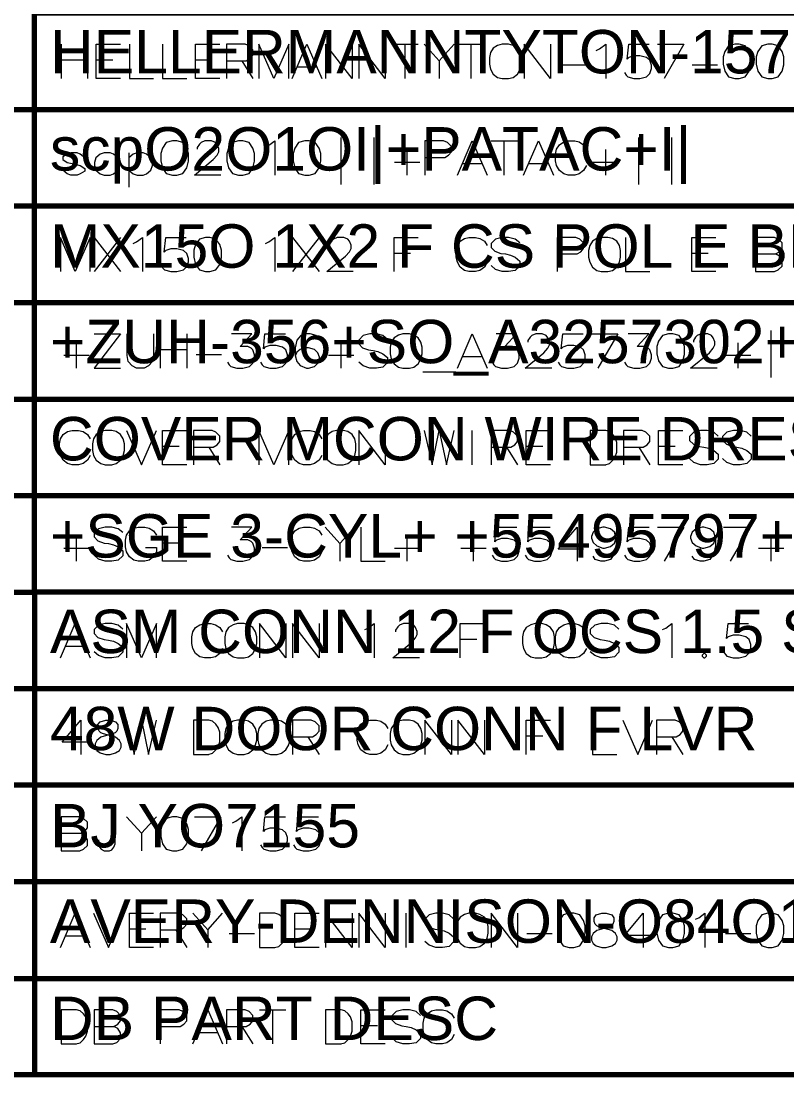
# Model space of a CAD drawing. Header units: millimetres. Extents: x 0 to 174, y 0 to 33.
# Drawn here: x 85.728 to 88.904, y 15.928 to 20.297 of the extents above; entities that cross this region are included whole.
import ezdxf

# ---------------------------------------------------------------- set-up
doc = ezdxf.new("R2010")
doc.units = ezdxf.units.MM
doc.layers.add('BOM_OCR_TEXT', color=7, linetype='Continuous')
doc.layers.add('BOM_ORIGINAL_OUTLINES', color=7, linetype='Continuous')
doc.layers.add('PDF_Geomertry', color=7, linetype='Continuous', true_color=0x405f80)
doc.styles.get("Standard").update_dxf_attribs({"font": 'arial.ttf'})

msp = doc.modelspace()

# ---------------------------------------------------------------- linework, layer by layer
at = {"layer": 'BOM_ORIGINAL_OUTLINES', "color": 18, "lineweight": 13, "true_color": 0x260000}
for points in [[(85.8935, 20.2004), (85.8935, 20.0586)], [(86.0032, 20.2004), (86.0032, 20.0586)], [(86.1404, 20.0586), (86.0399, 20.0586), (86.0399, 20.2004), (86.1404, 20.2004)], [(86.1769, 20.2004), (86.1769, 20.0586), (86.2775, 20.0586)], [(86.3142, 20.2004), (86.3142, 20.0586), (86.4147, 20.0586)], [(86.5519, 20.0586), (86.4512, 20.0586), (86.4512, 20.2004), (86.5519, 20.2004)], [(86.5793, 20.1318), (86.6617, 20.1318), (86.6776, 20.141), (86.689, 20.1547), (86.689, 20.1775), (86.6731, 20.1936), (86.6571, 20.2004), (86.5793, 20.2004), (86.5793, 20.0586)], [(86.8376, 20.0586), (86.8376, 20.2004), (86.776, 20.0586), (86.7142, 20.2004), (86.7142, 20.0586)], [(86.8514, 20.0586), (86.9131, 20.2004), (86.9749, 20.0586)], [(87.1006, 20.2004), (87.1006, 20.0586), (86.9908, 20.2004), (86.9908, 20.0586)], [(87.2376, 20.2004), (87.2376, 20.0586), (87.1279, 20.2004), (87.1279, 20.0586)], [(87.2651, 20.2004), (87.3749, 20.2004)], [(87.32, 20.0586), (87.32, 20.2004)], [(87.4, 20.2004), (87.4617, 20.1318), (87.5235, 20.2004)], [(87.5394, 20.2004), (87.6492, 20.2004)], [(87.5943, 20.0586), (87.5943, 20.2004)], [(87.9235, 20.2004), (87.9235, 20.0586), (87.8137, 20.2004), (87.8137, 20.0586)], [(88.1132, 20.1753), (88.1269, 20.1821), (88.1521, 20.2004), (88.1521, 20.0586)], [(88.2299, 20.0838), (88.2367, 20.0724), (88.2436, 20.0656), (88.2687, 20.0586), (88.2939, 20.0586), (88.3212, 20.0656), (88.335, 20.0793), (88.3418, 20.0999), (88.3418, 20.1135), (88.335, 20.1342), (88.3212, 20.1456), (88.2939, 20.1524), (88.2687, 20.1524), (88.2481, 20.1456), (88.2412, 20.1386), (88.2481, 20.2004), (88.3326, 20.2004)], [(88.3669, 20.2004), (88.4767, 20.2004), (88.3944, 20.0586)], [(86.0032, 20.1342), (85.8935, 20.1342)], [(86.1085, 20.1342), (86.0399, 20.1342)], [(86.5199, 20.1342), (86.4512, 20.1342)], [(86.6433, 20.1318), (86.689, 20.0586)], [(86.8719, 20.1067), (86.9542, 20.1067)], [(87.4617, 20.1318), (87.4617, 20.0586)], [(87.9624, 20.1158), (88.0675, 20.1158)], [(88.511, 20.1158), (88.6161, 20.1158)], [(86.5565, 19.6585), (86.4468, 19.6585), (86.5244, 19.7225), (86.5404, 19.7407), (86.5474, 19.7544), (86.5474, 19.7682), (86.5404, 19.7842), (86.5336, 19.7933), (86.5176, 19.8001), (86.4901, 19.8001), (86.4742, 19.7933), (86.4674, 19.7864), (86.4582, 19.7728), (86.4582, 19.7658)], [(86.7417, 19.775), (86.7554, 19.7819), (86.7806, 19.8001), (86.7806, 19.6585)], [(87.0549, 19.6196), (87.0549, 19.7156), (87.0549, 19.8139)], [(87.1919, 19.6196), (87.1919, 19.7156), (87.1919, 19.8139)], [(87.4022, 19.7315), (87.4846, 19.7315), (87.5006, 19.7407), (87.5121, 19.7544), (87.5121, 19.7774), (87.496, 19.7933), (87.48, 19.8001), (87.4022, 19.8001), (87.4022, 19.6585)], [(87.5372, 19.6585), (87.5989, 19.8001), (87.6606, 19.6585)], [(87.6767, 19.8001), (87.7864, 19.8001)], [(87.7315, 19.6585), (87.7315, 19.8001)], [(87.8115, 19.6585), (87.8732, 19.8001), (87.935, 19.6585)], [(88.0721, 19.6974), (88.0607, 19.6767), (88.0424, 19.6631), (88.024, 19.6585), (87.9967, 19.6585), (87.9783, 19.6631), (87.9601, 19.6767), (87.9486, 19.6974), (87.944, 19.7179), (87.944, 19.7453), (87.9486, 19.7658), (87.9601, 19.7842), (87.9783, 19.7956), (87.9967, 19.8001), (88.024, 19.8001), (88.0424, 19.7956), (88.0607, 19.7842), (88.0721, 19.7658)], [(88.2893, 19.6196), (88.2893, 19.7156), (88.2893, 19.8139)], [(88.4264, 19.6196), (88.4264, 19.7156), (88.4264, 19.8139)], [(85.9918, 19.7293), (85.9735, 19.7453), (85.9599, 19.7499), (85.9347, 19.7499), (85.9186, 19.7453), (85.9004, 19.7339), (85.9004, 19.7225), (85.9186, 19.711), (85.9461, 19.7042), (85.9735, 19.6974), (85.9918, 19.6858), (85.9918, 19.6744), (85.9735, 19.6631), (85.9599, 19.6585), (85.9347, 19.6585), (85.9186, 19.6631), (85.9004, 19.679)], [(86.129, 19.7293), (86.1107, 19.7453), (86.0969, 19.7499), (86.0718, 19.7499), (86.0558, 19.7453), (86.0375, 19.7293), (86.0329, 19.711), (86.0329, 19.6974), (86.0375, 19.679), (86.0558, 19.6631), (86.0718, 19.6585), (86.0969, 19.6585), (86.1107, 19.6631), (86.129, 19.679)], [(86.1747, 19.679), (86.1931, 19.6631), (86.209, 19.6585), (86.2342, 19.6585), (86.2479, 19.6631), (86.2661, 19.679), (86.2731, 19.6974), (86.2731, 19.711), (86.2661, 19.7293), (86.2479, 19.7453), (86.2342, 19.7499), (86.209, 19.7499), (86.1931, 19.7453), (86.1747, 19.7293)], [(86.1747, 19.7499), (86.1747, 19.6082)], [(87.3292, 19.6585), (87.3292, 19.7636)], [(88.1521, 19.6585), (88.1521, 19.7636)], [(87.3817, 19.711), (87.2765, 19.711)], [(87.5578, 19.7064), (87.64, 19.7064)], [(87.8321, 19.7064), (87.9143, 19.7064)], [(88.2047, 19.711), (88.0996, 19.711)], [(86.0147, 19.2582), (86.0147, 19.3999), (85.9529, 19.2582), (85.8912, 19.3999), (85.8912, 19.2582)], [(86.0307, 19.3999), (86.1404, 19.2582)], [(86.1404, 19.3999), (86.0307, 19.2582)], [(86.1931, 19.3747), (86.2067, 19.3817), (86.2318, 19.3999), (86.2318, 19.2582)], [(86.3096, 19.2833), (86.3164, 19.2719), (86.3233, 19.265), (86.3485, 19.2582), (86.3736, 19.2582), (86.401, 19.265), (86.4147, 19.2788), (86.4215, 19.2993), (86.4215, 19.3131), (86.4147, 19.3336), (86.401, 19.345), (86.3736, 19.3519), (86.3485, 19.3519), (86.3279, 19.345), (86.321, 19.3382), (86.3279, 19.3999), (86.4125, 19.3999)], [(86.7417, 19.3747), (86.7554, 19.3817), (86.7806, 19.3999), (86.7806, 19.2582)], [(86.8536, 19.3999), (86.9633, 19.2582)], [(86.9633, 19.3999), (86.8536, 19.2582)], [(87.1051, 19.2582), (86.9954, 19.2582), (87.0731, 19.3222), (87.0892, 19.3406), (87.096, 19.3542), (87.096, 19.3679), (87.0892, 19.3839), (87.0822, 19.3931), (87.0663, 19.3999), (87.0388, 19.3999), (87.0228, 19.3931), (87.016, 19.3863), (87.0068, 19.3725), (87.0068, 19.3657)], [(87.2743, 19.2582), (87.2743, 19.3999), (87.3749, 19.3999)], [(87.6606, 19.2971), (87.6492, 19.2765), (87.6308, 19.2628), (87.6126, 19.2582), (87.5851, 19.2582), (87.5669, 19.2628), (87.5486, 19.2765), (87.5372, 19.2971), (87.5326, 19.3176), (87.5326, 19.345), (87.5372, 19.3657), (87.5486, 19.3839), (87.5669, 19.3954), (87.5851, 19.3999), (87.6126, 19.3999), (87.6308, 19.3954), (87.6492, 19.3839), (87.6606, 19.3657)], [(87.7956, 19.3771), (87.7772, 19.3931), (87.7497, 19.3999), (87.7224, 19.3999), (87.6949, 19.3931), (87.6767, 19.3747), (87.6767, 19.3587), (87.6926, 19.3428), (87.7178, 19.3336), (87.7361, 19.3314), (87.7567, 19.3268), (87.7772, 19.3176), (87.7956, 19.3017), (87.7956, 19.2811), (87.7772, 19.2628), (87.7497, 19.2582), (87.7224, 19.2582), (87.6949, 19.2674), (87.6767, 19.2833)], [(87.951, 19.3314), (88.0332, 19.3314), (88.0492, 19.3406), (88.0607, 19.3542), (88.0607, 19.3771), (88.0447, 19.3931), (88.0286, 19.3999), (87.951, 19.3999), (87.951, 19.2582)], [(88.2344, 19.3999), (88.2344, 19.2582), (88.335, 19.2582)], [(88.6093, 19.2582), (88.5087, 19.2582), (88.5087, 19.3999), (88.6093, 19.3999)], [(87.3429, 19.3336), (87.2743, 19.3336)], [(88.5774, 19.3336), (88.5087, 19.3336)], [(88.7739, 19.3314), (88.8562, 19.3314)], [(88.8379, 18.8192), (88.8379, 18.9151), (88.8379, 19.0135)], [(85.9575, 18.8579), (85.9575, 18.9631)], [(86.0307, 18.9997), (86.1404, 18.9997), (86.0307, 18.8579), (86.1404, 18.8579)], [(86.2775, 18.9997), (86.2775, 18.9106), (86.2731, 18.8854), (86.2569, 18.8671), (86.2387, 18.8579), (86.2067, 18.8579), (86.1885, 18.8671), (86.1724, 18.8854), (86.1678, 18.9106), (86.1678, 18.9997)], [(86.305, 18.9997), (86.305, 18.8579)], [(86.4147, 18.9997), (86.4147, 18.8579)], [(86.5839, 18.8831), (86.5907, 18.8717), (86.5976, 18.8649), (86.6228, 18.8579), (86.6479, 18.8579), (86.6753, 18.8649), (86.689, 18.8785), (86.696, 18.8992), (86.696, 18.9128), (86.689, 18.9333), (86.6822, 18.9403), (86.6685, 18.9471), (86.6365, 18.9471), (86.6844, 18.9997), (86.5999, 18.9997)], [(86.7211, 18.8831), (86.7279, 18.8717), (86.7347, 18.8649), (86.7599, 18.8579), (86.785, 18.8579), (86.8125, 18.8649), (86.8262, 18.8785), (86.8331, 18.8992), (86.8331, 18.9128), (86.8262, 18.9333), (86.8125, 18.9449), (86.785, 18.9517), (86.7599, 18.9517), (86.7393, 18.9449), (86.7325, 18.9379), (86.7393, 18.9997), (86.8239, 18.9997)], [(86.9587, 18.9814), (86.9519, 18.9928), (86.9268, 18.9997), (86.9131, 18.9997), (86.8879, 18.9928), (86.8719, 18.9746), (86.8651, 18.9425), (86.8651, 18.9106), (86.8719, 18.8854), (86.8857, 18.8694), (86.9108, 18.8579), (86.92, 18.8579), (86.9451, 18.8649), (86.9587, 18.8785), (86.9657, 18.8968), (86.9657, 18.9036), (86.9587, 18.9219), (86.9451, 18.9357), (86.92, 18.9425), (86.9108, 18.9425), (86.8857, 18.9357), (86.8719, 18.9243), (86.8651, 18.9082)], [(87.0549, 18.8579), (87.0549, 18.9631)], [(87.2468, 18.9768), (87.2286, 18.9928), (87.2011, 18.9997), (87.1737, 18.9997), (87.1462, 18.9928), (87.1279, 18.9746), (87.1279, 18.9586), (87.144, 18.9425), (87.1692, 18.9333), (87.1874, 18.9311), (87.2079, 18.9265), (87.2286, 18.9174), (87.2468, 18.9014), (87.2468, 18.8808), (87.2286, 18.8625), (87.2011, 18.8579), (87.1737, 18.8579), (87.1462, 18.8671), (87.1279, 18.8831)], [(87.5372, 18.8579), (87.5989, 18.9997), (87.6606, 18.8579)], [(87.6812, 18.8831), (87.6881, 18.8717), (87.6949, 18.8649), (87.72, 18.8579), (87.7451, 18.8579), (87.7726, 18.8649), (87.7864, 18.8785), (87.7932, 18.8992), (87.7932, 18.9128), (87.7864, 18.9333), (87.7794, 18.9403), (87.7658, 18.9471), (87.7337, 18.9471), (87.7818, 18.9997), (87.6972, 18.9997)], [(87.9281, 18.8579), (87.8183, 18.8579), (87.8961, 18.9219), (87.9121, 18.9403), (87.9189, 18.954), (87.9189, 18.9676), (87.9121, 18.9837), (87.9053, 18.9928), (87.8892, 18.9997), (87.8618, 18.9997), (87.8458, 18.9928), (87.8389, 18.986), (87.8297, 18.9722), (87.8297, 18.9654)], [(87.9556, 18.8831), (87.9624, 18.8717), (87.9692, 18.8649), (87.9943, 18.8579), (88.0194, 18.8579), (88.0469, 18.8649), (88.0607, 18.8785), (88.0675, 18.8992), (88.0675, 18.9128), (88.0607, 18.9333), (88.0469, 18.9449), (88.0194, 18.9517), (87.9943, 18.9517), (87.9737, 18.9449), (87.9669, 18.9379), (87.9737, 18.9997), (88.0583, 18.9997)], [(88.0926, 18.9997), (88.2024, 18.9997), (88.1201, 18.8579)], [(88.2299, 18.8831), (88.2367, 18.8717), (88.2436, 18.8649), (88.2687, 18.8579), (88.2939, 18.8579), (88.3212, 18.8649), (88.335, 18.8785), (88.3418, 18.8992), (88.3418, 18.9128), (88.335, 18.9333), (88.3282, 18.9403), (88.3144, 18.9471), (88.2824, 18.9471), (88.3304, 18.9997), (88.2458, 18.9997)], [(88.6139, 18.8579), (88.5042, 18.8579), (88.5819, 18.9219), (88.5979, 18.9403), (88.6047, 18.954), (88.6047, 18.9676), (88.5979, 18.9837), (88.591, 18.9928), (88.575, 18.9997), (88.5476, 18.9997), (88.5315, 18.9928), (88.5247, 18.986), (88.5156, 18.9722), (88.5156, 18.9654)], [(88.7007, 18.8579), (88.7007, 18.9631)], [(86.4147, 18.9333), (86.305, 18.9333)], [(86.0101, 18.9106), (85.905, 18.9106)], [(86.4536, 18.9151), (86.5587, 18.9151)], [(87.1074, 18.9106), (87.0022, 18.9106)], [(87.5578, 18.906), (87.64, 18.906)], [(88.7533, 18.9106), (88.6482, 18.9106)], [(87.5303, 18.8419), (87.3932, 18.8419)], [(86.0147, 18.4965), (86.0032, 18.476), (85.985, 18.4624), (85.9667, 18.4578), (85.9393, 18.4578), (85.921, 18.4624), (85.9026, 18.476), (85.8912, 18.4965), (85.8867, 18.5172), (85.8867, 18.5446), (85.8912, 18.5651), (85.9026, 18.5835), (85.921, 18.5949), (85.9393, 18.5994), (85.9667, 18.5994), (85.985, 18.5949), (86.0032, 18.5835), (86.0147, 18.5651)], [(86.1656, 18.5994), (86.2272, 18.4578), (86.289, 18.5994)], [(86.4147, 18.4578), (86.3142, 18.4578), (86.3142, 18.5994), (86.4147, 18.5994)], [(86.4422, 18.5308), (86.5244, 18.5308), (86.5404, 18.54), (86.5519, 18.5538), (86.5519, 18.5765), (86.5358, 18.5926), (86.5199, 18.5994), (86.4422, 18.5994), (86.4422, 18.4578)], [(86.8376, 18.4578), (86.8376, 18.5994), (86.776, 18.4578), (86.7142, 18.5994), (86.7142, 18.4578)], [(86.9749, 18.4965), (86.9633, 18.476), (86.9451, 18.4624), (86.9268, 18.4578), (86.8993, 18.4578), (86.8811, 18.4624), (86.8628, 18.476), (86.8514, 18.4965), (86.8468, 18.5172), (86.8468, 18.5446), (86.8514, 18.5651), (86.8628, 18.5835), (86.8811, 18.5949), (86.8993, 18.5994), (86.9268, 18.5994), (86.9451, 18.5949), (86.9633, 18.5835), (86.9749, 18.5651)], [(87.2376, 18.5994), (87.2376, 18.4578), (87.1279, 18.5994), (87.1279, 18.4578)], [(87.4, 18.5994), (87.4319, 18.4578), (87.4617, 18.5994), (87.4914, 18.4578), (87.5235, 18.5994)], [(87.5989, 18.4578), (87.5989, 18.5994)], [(87.6767, 18.5308), (87.7589, 18.5308), (87.7749, 18.54), (87.7864, 18.5538), (87.7864, 18.5765), (87.7703, 18.5926), (87.7543, 18.5994), (87.6767, 18.5994), (87.6767, 18.4578)], [(87.9235, 18.4578), (87.8229, 18.4578), (87.8229, 18.5994), (87.9235, 18.5994)], [(88.1499, 18.4578), (88.1681, 18.4624), (88.1818, 18.476), (88.191, 18.4897), (88.1978, 18.5103), (88.1978, 18.5492), (88.191, 18.5697), (88.1818, 18.5835), (88.1681, 18.5949), (88.1521, 18.5994), (88.0881, 18.5994), (88.0881, 18.4578), (88.1521, 18.4578)], [(88.2253, 18.5308), (88.3075, 18.5308), (88.3236, 18.54), (88.335, 18.5538), (88.335, 18.5765), (88.319, 18.5926), (88.3029, 18.5994), (88.2253, 18.5994), (88.2253, 18.4578)], [(88.4721, 18.4578), (88.3715, 18.4578), (88.3715, 18.5994), (88.4721, 18.5994)], [(88.6185, 18.5765), (88.6001, 18.5926), (88.5728, 18.5994), (88.5453, 18.5994), (88.5179, 18.5926), (88.4996, 18.5743), (88.4996, 18.5583), (88.5156, 18.5424), (88.5407, 18.5332), (88.559, 18.5308), (88.5796, 18.5263), (88.6001, 18.5172), (88.6185, 18.5011), (88.6185, 18.4806), (88.6001, 18.4624), (88.5728, 18.4578), (88.5453, 18.4578), (88.5179, 18.4668), (88.4996, 18.4829)], [(88.7556, 18.5765), (88.7374, 18.5926), (88.7099, 18.5994), (88.6825, 18.5994), (88.655, 18.5926), (88.6368, 18.5743), (88.6368, 18.5583), (88.6528, 18.5424), (88.6779, 18.5332), (88.6961, 18.5308), (88.7168, 18.5263), (88.7374, 18.5172), (88.7556, 18.5011), (88.7556, 18.4806), (88.7374, 18.4624), (88.7099, 18.4578), (88.6825, 18.4578), (88.655, 18.4668), (88.6368, 18.4829)], [(86.3828, 18.5332), (86.3142, 18.5332)], [(86.5061, 18.5308), (86.5519, 18.4578)], [(87.7407, 18.5308), (87.7864, 18.4578)], [(87.8915, 18.5332), (87.8229, 18.5332)], [(88.2893, 18.5308), (88.335, 18.4578)], [(88.4401, 18.5332), (88.3715, 18.5332)], [(86.1496, 18.1764), (86.1312, 18.1924), (86.1039, 18.1992), (86.0764, 18.1992), (86.049, 18.1924), (86.0307, 18.174), (86.0307, 18.1581), (86.0467, 18.1421), (86.0718, 18.1329), (86.0901, 18.1307), (86.1107, 18.1261), (86.1312, 18.1169), (86.1496, 18.101), (86.1496, 18.0804), (86.1312, 18.0621), (86.1039, 18.0575), (86.0764, 18.0575), (86.049, 18.0667), (86.0307, 18.0826)], [(86.2433, 18.1146), (86.289, 18.1146), (86.289, 18.0964), (86.2775, 18.0758), (86.2593, 18.0621), (86.241, 18.0575), (86.2136, 18.0575), (86.1953, 18.0621), (86.1769, 18.0758), (86.1656, 18.0964), (86.161, 18.1169), (86.161, 18.1443), (86.1656, 18.165), (86.1769, 18.1832), (86.1953, 18.1947), (86.2136, 18.1992), (86.241, 18.1992), (86.2593, 18.1947), (86.2775, 18.1832), (86.289, 18.165)], [(86.4147, 18.0575), (86.3142, 18.0575), (86.3142, 18.1992), (86.4147, 18.1992)], [(86.5839, 18.0826), (86.5907, 18.0713), (86.5976, 18.0643), (86.6228, 18.0575), (86.6479, 18.0575), (86.6753, 18.0643), (86.689, 18.0781), (86.696, 18.0986), (86.696, 18.1124), (86.689, 18.1329), (86.6822, 18.1399), (86.6685, 18.1467), (86.6365, 18.1467), (86.6844, 18.1992), (86.5999, 18.1992)], [(86.9749, 18.0964), (86.9633, 18.0758), (86.9451, 18.0621), (86.9268, 18.0575), (86.8993, 18.0575), (86.8811, 18.0621), (86.8628, 18.0758), (86.8514, 18.0964), (86.8468, 18.1169), (86.8468, 18.1443), (86.8514, 18.165), (86.8628, 18.1832), (86.8811, 18.1947), (86.8993, 18.1992), (86.9268, 18.1992), (86.9451, 18.1947), (86.9633, 18.1832), (86.9749, 18.165)], [(86.9885, 18.1992), (87.0503, 18.1307), (87.1119, 18.1992)], [(87.1371, 18.1992), (87.1371, 18.0575), (87.2376, 18.0575)], [(87.6812, 18.0826), (87.6881, 18.0713), (87.6949, 18.0643), (87.72, 18.0575), (87.7451, 18.0575), (87.7726, 18.0643), (87.7864, 18.0781), (87.7932, 18.0986), (87.7932, 18.1124), (87.7864, 18.1329), (87.7726, 18.1443), (87.7451, 18.1513), (87.72, 18.1513), (87.6994, 18.1443), (87.6926, 18.1375), (87.6994, 18.1992), (87.784, 18.1992)], [(87.8183, 18.0826), (87.8253, 18.0713), (87.8321, 18.0643), (87.8572, 18.0575), (87.8824, 18.0575), (87.9097, 18.0643), (87.9235, 18.0781), (87.9304, 18.0986), (87.9304, 18.1124), (87.9235, 18.1329), (87.9097, 18.1443), (87.8824, 18.1513), (87.8572, 18.1513), (87.8367, 18.1443), (87.8297, 18.1375), (87.8367, 18.1992), (87.9212, 18.1992)], [(88.0607, 18.1078), (87.9556, 18.1078), (88.0332, 18.1992), (88.0332, 18.1307), (88.0332, 18.0575)], [(88.1956, 18.1535), (88.1886, 18.1786), (88.1726, 18.1924), (88.1475, 18.1992), (88.1407, 18.1992), (88.1156, 18.1924), (88.0996, 18.1786), (88.0926, 18.1604), (88.0926, 18.1535), (88.0996, 18.1353), (88.1156, 18.1215), (88.1407, 18.1124), (88.1475, 18.1124), (88.1726, 18.1192), (88.1886, 18.1329), (88.1956, 18.1535), (88.1956, 18.1215), (88.1886, 18.0894), (88.1726, 18.0643), (88.1475, 18.0575), (88.1315, 18.0575), (88.1086, 18.0643), (88.0996, 18.0781)], [(88.2299, 18.0826), (88.2367, 18.0713), (88.2436, 18.0643), (88.2687, 18.0575), (88.2939, 18.0575), (88.3212, 18.0643), (88.335, 18.0781), (88.3418, 18.0986), (88.3418, 18.1124), (88.335, 18.1329), (88.3212, 18.1443), (88.2939, 18.1513), (88.2687, 18.1513), (88.2481, 18.1443), (88.2412, 18.1375), (88.2481, 18.1992), (88.3326, 18.1992)], [(88.3669, 18.1992), (88.4767, 18.1992), (88.3944, 18.0575)], [(88.6071, 18.1535), (88.6001, 18.1786), (88.5842, 18.1924), (88.559, 18.1992), (88.5521, 18.1992), (88.5269, 18.1924), (88.511, 18.1786), (88.5042, 18.1604), (88.5042, 18.1535), (88.511, 18.1353), (88.5269, 18.1215), (88.5521, 18.1124), (88.559, 18.1124), (88.5842, 18.1192), (88.6001, 18.1329), (88.6071, 18.1535), (88.6071, 18.1215), (88.6001, 18.0894), (88.5842, 18.0643), (88.559, 18.0575), (88.5431, 18.0575), (88.5201, 18.0643), (88.511, 18.0781)], [(88.6412, 18.1992), (88.751, 18.1992), (88.6687, 18.0575)], [(85.9575, 18.0575), (85.9575, 18.1626)], [(86.3828, 18.1329), (86.3142, 18.1329)], [(87.0503, 18.1307), (87.0503, 18.0575)], [(87.3292, 18.0575), (87.3292, 18.1626)], [(87.6035, 18.0575), (87.6035, 18.1626)], [(88.8379, 18.0575), (88.8379, 18.1626)], [(86.0101, 18.1101), (85.905, 18.1101)], [(86.7279, 18.1146), (86.8331, 18.1146)], [(87.3817, 18.1101), (87.2765, 18.1101)], [(87.656, 18.1101), (87.5508, 18.1101)], [(88.8906, 18.1101), (88.7853, 18.1101)], [(85.8912, 17.6572), (85.9529, 17.799), (86.0147, 17.6572)], [(86.1496, 17.7761), (86.1312, 17.7921), (86.1039, 17.799), (86.0764, 17.799), (86.049, 17.7921), (86.0307, 17.7739), (86.0307, 17.7578), (86.0467, 17.7418), (86.0718, 17.7326), (86.0901, 17.7304), (86.1107, 17.7258), (86.1312, 17.7167), (86.1496, 17.7007), (86.1496, 17.6801), (86.1312, 17.6618), (86.1039, 17.6572), (86.0764, 17.6572), (86.049, 17.6664), (86.0307, 17.6824)], [(86.289, 17.6572), (86.289, 17.799), (86.2272, 17.6572), (86.1656, 17.799), (86.1656, 17.6572)], [(86.5633, 17.6961), (86.5519, 17.6756), (86.5336, 17.6618), (86.5153, 17.6572), (86.4879, 17.6572), (86.4696, 17.6618), (86.4512, 17.6756), (86.4399, 17.6961), (86.4353, 17.7167), (86.4353, 17.7442), (86.4399, 17.7647), (86.4512, 17.7831), (86.4696, 17.7944), (86.4879, 17.799), (86.5153, 17.799), (86.5336, 17.7944), (86.5519, 17.7831), (86.5633, 17.7647)], [(86.8262, 17.799), (86.8262, 17.6572), (86.7165, 17.799), (86.7165, 17.6572)], [(86.9633, 17.799), (86.9633, 17.6572), (86.8536, 17.799), (86.8536, 17.6572)], [(87.1531, 17.7739), (87.1668, 17.7807), (87.1919, 17.799), (87.1919, 17.6572)], [(87.3794, 17.6572), (87.2697, 17.6572), (87.3474, 17.7213), (87.3635, 17.7396), (87.3703, 17.7533), (87.3703, 17.7669), (87.3635, 17.7831), (87.3565, 17.7921), (87.3406, 17.799), (87.3132, 17.799), (87.2971, 17.7921), (87.2903, 17.7853), (87.2811, 17.7715), (87.2811, 17.7647)], [(87.5486, 17.6572), (87.5486, 17.799), (87.6492, 17.799)], [(88.0721, 17.6961), (88.0607, 17.6756), (88.0424, 17.6618), (88.024, 17.6572), (87.9967, 17.6572), (87.9783, 17.6618), (87.9601, 17.6756), (87.9486, 17.6961), (87.944, 17.7167), (87.944, 17.7442), (87.9486, 17.7647), (87.9601, 17.7831), (87.9783, 17.7944), (87.9967, 17.799), (88.024, 17.799), (88.0424, 17.7944), (88.0607, 17.7831), (88.0721, 17.7647)], [(88.2069, 17.7761), (88.1886, 17.7921), (88.1612, 17.799), (88.1337, 17.799), (88.1064, 17.7921), (88.0881, 17.7739), (88.0881, 17.7578), (88.1042, 17.7418), (88.1293, 17.7326), (88.1475, 17.7304), (88.1681, 17.7258), (88.1886, 17.7167), (88.2069, 17.7007), (88.2069, 17.6801), (88.1886, 17.6618), (88.1612, 17.6572), (88.1337, 17.6572), (88.1064, 17.6664), (88.0881, 17.6824)], [(88.3875, 17.7739), (88.4012, 17.7807), (88.4264, 17.799), (88.4264, 17.6572)], [(88.6412, 17.6824), (88.6482, 17.671), (88.655, 17.6642), (88.6801, 17.6572), (88.7053, 17.6572), (88.7328, 17.6642), (88.7465, 17.6778), (88.7533, 17.6985), (88.7533, 17.7121), (88.7465, 17.7326), (88.7328, 17.7442), (88.7053, 17.751), (88.6801, 17.751), (88.6596, 17.7442), (88.6528, 17.7372), (88.6596, 17.799), (88.7442, 17.799)], [(85.9118, 17.7053), (85.9942, 17.7053)], [(87.6172, 17.7326), (87.5486, 17.7326)], [(86.0032, 17.3074), (85.8981, 17.3074), (85.9758, 17.3988), (85.9758, 17.3301), (85.9758, 17.2571)], [(86.1656, 17.3988), (86.1975, 17.2571), (86.2272, 17.3988), (86.2569, 17.2571), (86.289, 17.3988)], [(86.5039, 17.2571), (86.5222, 17.2615), (86.5358, 17.2753), (86.545, 17.289), (86.5519, 17.3096), (86.5519, 17.3485), (86.545, 17.369), (86.5358, 17.3828), (86.5222, 17.3942), (86.5061, 17.3988), (86.4422, 17.3988), (86.4422, 17.2571), (86.5061, 17.2571)], [(86.8536, 17.3301), (86.936, 17.3301), (86.9519, 17.3393), (86.9633, 17.3531), (86.9633, 17.3758), (86.9474, 17.3919), (86.9314, 17.3988), (86.8536, 17.3988), (86.8536, 17.2571)], [(87.2492, 17.2958), (87.2376, 17.2753), (87.2194, 17.2615), (87.2011, 17.2571), (87.1737, 17.2571), (87.1554, 17.2615), (87.1371, 17.2753), (87.1257, 17.2958), (87.1211, 17.3164), (87.1211, 17.3439), (87.1257, 17.3644), (87.1371, 17.3828), (87.1554, 17.3942), (87.1737, 17.3988), (87.2011, 17.3988), (87.2194, 17.3942), (87.2376, 17.3828), (87.2492, 17.3644)], [(87.5121, 17.3988), (87.5121, 17.2571), (87.4022, 17.3988), (87.4022, 17.2571)], [(87.6492, 17.3988), (87.6492, 17.2571), (87.5394, 17.3988), (87.5394, 17.2571)], [(87.8229, 17.2571), (87.8229, 17.3988), (87.9235, 17.3988)], [(88.0972, 17.3988), (88.0972, 17.2571), (88.1978, 17.2571)], [(88.2229, 17.3988), (88.2847, 17.2571), (88.3464, 17.3988)], [(88.3624, 17.3301), (88.4447, 17.3301), (88.4607, 17.3393), (88.4721, 17.3531), (88.4721, 17.3758), (88.4561, 17.3919), (88.4401, 17.3988), (88.3624, 17.3988), (88.3624, 17.2571)], [(86.9176, 17.3301), (86.9633, 17.2571)], [(87.8915, 17.3325), (87.8229, 17.3325)], [(88.4264, 17.3301), (88.4721, 17.2571)], [(86.049, 16.9025), (86.049, 16.8865), (86.0536, 16.8728), (86.0604, 16.8636), (86.0718, 16.8568), (86.0947, 16.8568), (86.1039, 16.8614), (86.1129, 16.8728), (86.1175, 16.8865), (86.1175, 16.9985)], [(86.1656, 16.9985), (86.2272, 16.93), (86.289, 16.9985)], [(86.4468, 16.9985), (86.5565, 16.9985), (86.4742, 16.8568)], [(86.6044, 16.9733), (86.6182, 16.9803), (86.6433, 16.9985), (86.6433, 16.8568)], [(86.7211, 16.8819), (86.7279, 16.8706), (86.7347, 16.8636), (86.7599, 16.8568), (86.785, 16.8568), (86.8125, 16.8636), (86.8262, 16.8774), (86.8331, 16.8979), (86.8331, 16.9117), (86.8262, 16.9322), (86.8125, 16.9436), (86.785, 16.9506), (86.7599, 16.9506), (86.7393, 16.9436), (86.7325, 16.9368), (86.7393, 16.9985), (86.8239, 16.9985)], [(86.8582, 16.8819), (86.8651, 16.8706), (86.8719, 16.8636), (86.8971, 16.8568), (86.9222, 16.8568), (86.9497, 16.8636), (86.9633, 16.8774), (86.9703, 16.8979), (86.9703, 16.9117), (86.9633, 16.9322), (86.9497, 16.9436), (86.9222, 16.9506), (86.8971, 16.9506), (86.8765, 16.9436), (86.8696, 16.9368), (86.8765, 16.9985), (86.9611, 16.9985)], [(85.8935, 16.93), (85.9758, 16.93)], [(86.2272, 16.93), (86.2272, 16.8568)], [(85.8912, 16.4565), (85.9529, 16.5983), (86.0147, 16.4565)], [(86.0283, 16.5983), (86.0901, 16.4565), (86.1518, 16.5983)], [(86.2775, 16.4565), (86.1769, 16.4565), (86.1769, 16.5983), (86.2775, 16.5983)], [(86.305, 16.5297), (86.3874, 16.5297), (86.4033, 16.5389), (86.4147, 16.5525), (86.4147, 16.5754), (86.3987, 16.5914), (86.3828, 16.5983), (86.305, 16.5983), (86.305, 16.4565)], [(86.4399, 16.5983), (86.5017, 16.5297), (86.5633, 16.5983)], [(86.7782, 16.4565), (86.7965, 16.4611), (86.8103, 16.4749), (86.8193, 16.4886), (86.8262, 16.5092), (86.8262, 16.5481), (86.8193, 16.5686), (86.8103, 16.5822), (86.7965, 16.5938), (86.7806, 16.5983), (86.7165, 16.5983), (86.7165, 16.4565), (86.7806, 16.4565)], [(86.9633, 16.4565), (86.8628, 16.4565), (86.8628, 16.5983), (86.9633, 16.5983)], [(87.1006, 16.5983), (87.1006, 16.4565), (86.9908, 16.5983), (86.9908, 16.4565)], [(87.2376, 16.5983), (87.2376, 16.4565), (87.1279, 16.5983), (87.1279, 16.4565)], [(87.3246, 16.4565), (87.3246, 16.5983)], [(87.5211, 16.5754), (87.5029, 16.5914), (87.4754, 16.5983), (87.4481, 16.5983), (87.4206, 16.5914), (87.4022, 16.5732), (87.4022, 16.5571), (87.4183, 16.5411), (87.4435, 16.5319), (87.4617, 16.5297), (87.4824, 16.5251), (87.5029, 16.516), (87.5211, 16.5), (87.5211, 16.4794), (87.5029, 16.4611), (87.4754, 16.4565), (87.4481, 16.4565), (87.4206, 16.4657), (87.4022, 16.4817)], [(87.7864, 16.5983), (87.7864, 16.4565), (87.6767, 16.5983), (87.6767, 16.4565)], [(88.335, 16.5068), (88.2299, 16.5068), (88.3075, 16.5983), (88.3075, 16.5297), (88.3075, 16.4565)], [(88.5247, 16.5732), (88.5385, 16.58), (88.5636, 16.5983), (88.5636, 16.4565)], [(86.2456, 16.5319), (86.1769, 16.5319)], [(86.369, 16.5297), (86.4147, 16.4565)], [(86.5017, 16.5297), (86.5017, 16.4565)], [(86.5907, 16.5138), (86.696, 16.5138)], [(86.9314, 16.5319), (86.8628, 16.5319)], [(87.8253, 16.5138), (87.9304, 16.5138)], [(88.6482, 16.5138), (88.7533, 16.5138)], [(85.9118, 16.5046), (85.9942, 16.5046)], [(85.9553, 16.0564), (85.9735, 16.0608), (85.9872, 16.0746), (85.9964, 16.0883), (86.0032, 16.1089), (86.0032, 16.1478), (85.9964, 16.1683), (85.9872, 16.1821), (85.9735, 16.1935), (85.9575, 16.1981), (85.8935, 16.1981), (85.8935, 16.0564), (85.9575, 16.0564)], [(86.305, 16.1294), (86.3874, 16.1294), (86.4033, 16.1386), (86.4147, 16.1524), (86.4147, 16.1751), (86.3987, 16.1913), (86.3828, 16.1981), (86.305, 16.1981), (86.305, 16.0564)], [(86.4399, 16.0564), (86.5017, 16.1981), (86.5633, 16.0564)], [(86.5793, 16.1294), (86.6617, 16.1294), (86.6776, 16.1386), (86.689, 16.1524), (86.689, 16.1751), (86.6731, 16.1913), (86.6571, 16.1981), (86.5793, 16.1981), (86.5793, 16.0564)], [(86.7165, 16.1981), (86.8262, 16.1981)], [(86.7714, 16.0564), (86.7714, 16.1981)], [(87.0525, 16.0564), (87.0708, 16.0608), (87.0846, 16.0746), (87.0938, 16.0883), (87.1006, 16.1089), (87.1006, 16.1478), (87.0938, 16.1683), (87.0846, 16.1821), (87.0708, 16.1935), (87.0549, 16.1981), (86.9908, 16.1981), (86.9908, 16.0564), (87.0549, 16.0564)], [(87.2376, 16.0564), (87.1371, 16.0564), (87.1371, 16.1981), (87.2376, 16.1981)], [(87.384, 16.1751), (87.3657, 16.1913), (87.3383, 16.1981), (87.3108, 16.1981), (87.2835, 16.1913), (87.2651, 16.1729), (87.2651, 16.1569), (87.2811, 16.141), (87.3062, 16.1318), (87.3246, 16.1294), (87.3451, 16.1249), (87.3657, 16.1157), (87.384, 16.0997), (87.384, 16.0792), (87.3657, 16.0608), (87.3383, 16.0564), (87.3108, 16.0564), (87.2835, 16.0654), (87.2651, 16.0815)], [(87.5235, 16.0951), (87.5121, 16.0746), (87.4937, 16.0608), (87.4754, 16.0564), (87.4481, 16.0564), (87.4297, 16.0608), (87.4114, 16.0746), (87.4, 16.0951), (87.3954, 16.1157), (87.3954, 16.1432), (87.4, 16.1638), (87.4114, 16.1821), (87.4297, 16.1935), (87.4481, 16.1981), (87.4754, 16.1981), (87.4937, 16.1935), (87.5121, 16.1821), (87.5235, 16.1638)], [(86.0307, 16.1294), (86.1129, 16.1294)], [(86.6433, 16.1294), (86.689, 16.0564)], [(87.2057, 16.1318), (87.1371, 16.1318)], [(86.4604, 16.1043), (86.5428, 16.1043)]]:
    msp.add_lwpolyline(points, dxfattribs=at)
for points in [[(87.7224, 20.2004), (87.704, 20.1958), (87.6858, 20.1844), (87.6743, 20.1661), (87.6697, 20.1456), (87.6697, 20.1181), (87.6743, 20.0975), (87.6858, 20.0769), (87.704, 20.0632), (87.7224, 20.0586), (87.7497, 20.0586), (87.7681, 20.0632), (87.7864, 20.0769), (87.7978, 20.0975), (87.8024, 20.1181), (87.8024, 20.1456), (87.7978, 20.1661), (87.7864, 20.1844), (87.7681, 20.1958), (87.7497, 20.2004), (87.7224, 20.2004)], [(88.6871, 20.2004), (88.6619, 20.1936), (88.6458, 20.1707), (88.639, 20.1478), (88.639, 20.1181), (88.6458, 20.0883), (88.6619, 20.0656), (88.6871, 20.0586), (88.7053, 20.0586), (88.7304, 20.0656), (88.7465, 20.0883), (88.7533, 20.1158), (88.7533, 20.1478), (88.7465, 20.1707), (88.7304, 20.1936), (88.7053, 20.2004), (88.6871, 20.2004)], [(88.8242, 20.2004), (88.799, 20.1936), (88.7831, 20.1707), (88.7762, 20.1478), (88.7762, 20.1181), (88.7831, 20.0883), (88.799, 20.0656), (88.8242, 20.0586), (88.8425, 20.0586), (88.8676, 20.0656), (88.8836, 20.0883), (88.8906, 20.1158), (88.8906, 20.1478), (88.8836, 20.1707), (88.8676, 20.1936), (88.8425, 20.2004), (88.8242, 20.2004)], [(86.3553, 19.8001), (86.3301, 19.7933), (86.3142, 19.7704), (86.3072, 19.7476), (86.3072, 19.7179), (86.3142, 19.6882), (86.3301, 19.6653), (86.3553, 19.6585), (86.3736, 19.6585), (86.3987, 19.6653), (86.4147, 19.6882), (86.4215, 19.7156), (86.4215, 19.7476), (86.4147, 19.7704), (86.3987, 19.7933), (86.3736, 19.8001), (86.3553, 19.8001)], [(86.6296, 19.8001), (86.6044, 19.7933), (86.5885, 19.7704), (86.5817, 19.7476), (86.5817, 19.7179), (86.5885, 19.6882), (86.6044, 19.6653), (86.6296, 19.6585), (86.6479, 19.6585), (86.6731, 19.6653), (86.689, 19.6882), (86.696, 19.7156), (86.696, 19.7476), (86.689, 19.7704), (86.6731, 19.7933), (86.6479, 19.8001), (86.6296, 19.8001)], [(86.9039, 19.8001), (86.8788, 19.7933), (86.8628, 19.7704), (86.856, 19.7476), (86.856, 19.7179), (86.8628, 19.6882), (86.8788, 19.6653), (86.9039, 19.6585), (86.9222, 19.6585), (86.9474, 19.6653), (86.9633, 19.6882), (86.9703, 19.7156), (86.9703, 19.7476), (86.9633, 19.7704), (86.9474, 19.7933), (86.9222, 19.8001), (86.9039, 19.8001)], [(86.4925, 19.3999), (86.4674, 19.3931), (86.4512, 19.3703), (86.4444, 19.3474), (86.4444, 19.3176), (86.4512, 19.2879), (86.4674, 19.265), (86.4925, 19.2582), (86.5107, 19.2582), (86.5358, 19.265), (86.5519, 19.2879), (86.5587, 19.3153), (86.5587, 19.3474), (86.5519, 19.3703), (86.5358, 19.3931), (86.5107, 19.3999), (86.4925, 19.3999)], [(88.1337, 19.3999), (88.1156, 19.3954), (88.0972, 19.3839), (88.0858, 19.3657), (88.0812, 19.345), (88.0812, 19.3176), (88.0858, 19.2971), (88.0972, 19.2765), (88.1156, 19.2628), (88.1337, 19.2582), (88.1612, 19.2582), (88.1796, 19.2628), (88.1978, 19.2765), (88.2093, 19.2971), (88.2139, 19.3176), (88.2139, 19.345), (88.2093, 19.3657), (88.1978, 19.3839), (88.1796, 19.3954), (88.1612, 19.3999), (88.1337, 19.3999)], [(88.8517, 19.2582), (88.8676, 19.265), (88.8836, 19.2811), (88.8836, 19.3039), (88.8722, 19.3222), (88.8562, 19.3314), (88.8722, 19.3406), (88.8836, 19.3542), (88.8836, 19.3771), (88.8676, 19.3931), (88.8517, 19.3999), (88.7739, 19.3999), (88.7739, 19.2582)], [(87.3108, 18.9997), (87.2925, 18.9951), (87.2743, 18.9837), (87.2628, 18.9654), (87.2583, 18.9449), (87.2583, 18.9174), (87.2628, 18.8968), (87.2743, 18.8763), (87.2925, 18.8625), (87.3108, 18.8579), (87.3383, 18.8579), (87.3565, 18.8625), (87.3749, 18.8763), (87.3862, 18.8968), (87.3908, 18.9174), (87.3908, 18.9449), (87.3862, 18.9654), (87.3749, 18.9837), (87.3565, 18.9951), (87.3383, 18.9997), (87.3108, 18.9997)], [(88.4128, 18.9997), (88.3875, 18.9928), (88.3715, 18.97), (88.3647, 18.9471), (88.3647, 18.9174), (88.3715, 18.8876), (88.3875, 18.8649), (88.4128, 18.8579), (88.431, 18.8579), (88.4561, 18.8649), (88.4721, 18.8876), (88.479, 18.9151), (88.479, 18.9471), (88.4721, 18.97), (88.4561, 18.9928), (88.431, 18.9997), (88.4128, 18.9997)], [(86.0764, 18.5994), (86.0581, 18.5949), (86.0399, 18.5835), (86.0283, 18.5651), (86.0239, 18.5446), (86.0239, 18.5172), (86.0283, 18.4965), (86.0399, 18.476), (86.0581, 18.4624), (86.0764, 18.4578), (86.1039, 18.4578), (86.1221, 18.4624), (86.1404, 18.476), (86.1518, 18.4965), (86.1564, 18.5172), (86.1564, 18.5446), (86.1518, 18.5651), (86.1404, 18.5835), (86.1221, 18.5949), (86.1039, 18.5994), (86.0764, 18.5994)], [(87.0365, 18.5994), (87.0182, 18.5949), (87, 18.5835), (86.9885, 18.5651), (86.9839, 18.5446), (86.9839, 18.5172), (86.9885, 18.4965), (87, 18.476), (87.0182, 18.4624), (87.0365, 18.4578), (87.064, 18.4578), (87.0822, 18.4624), (87.1006, 18.476), (87.1119, 18.4965), (87.1165, 18.5172), (87.1165, 18.5446), (87.1119, 18.5651), (87.1006, 18.5835), (87.0822, 18.5949), (87.064, 18.5994), (87.0365, 18.5994)], [(86.625, 17.799), (86.6068, 17.7944), (86.5885, 17.7831), (86.5771, 17.7647), (86.5725, 17.7442), (86.5725, 17.7167), (86.5771, 17.6961), (86.5885, 17.6756), (86.6068, 17.6618), (86.625, 17.6572), (86.6525, 17.6572), (86.6708, 17.6618), (86.689, 17.6756), (86.7006, 17.6961), (86.705, 17.7167), (86.705, 17.7442), (86.7006, 17.7647), (86.689, 17.7831), (86.6708, 17.7944), (86.6525, 17.799), (86.625, 17.799)], [(87.8594, 17.799), (87.8412, 17.7944), (87.8229, 17.7831), (87.8115, 17.7647), (87.8069, 17.7442), (87.8069, 17.7167), (87.8115, 17.6961), (87.8229, 17.6756), (87.8412, 17.6618), (87.8594, 17.6572), (87.8869, 17.6572), (87.9053, 17.6618), (87.9235, 17.6756), (87.935, 17.6961), (87.9394, 17.7167), (87.9394, 17.7442), (87.935, 17.7647), (87.9235, 17.7831), (87.9053, 17.7944), (87.8869, 17.799), (87.8594, 17.799)], [(88.5704, 17.6642), (88.5704, 17.6688), (88.5636, 17.6756), (88.559, 17.6756), (88.5521, 17.6688), (88.5521, 17.6642), (88.559, 17.6572), (88.5636, 17.6572)], [(86.1199, 17.3279), (86.0696, 17.3417), (86.0581, 17.3461), (86.0512, 17.3531), (86.0467, 17.3644), (86.0467, 17.3804), (86.0558, 17.3919), (86.0787, 17.3988), (86.0969, 17.3988), (86.1199, 17.3919), (86.129, 17.3804), (86.129, 17.3644), (86.1244, 17.3531), (86.1175, 17.3461), (86.1061, 17.3417), (86.0581, 17.3279), (86.0421, 17.3142), (86.0353, 17.3004), (86.0353, 17.2868), (86.0421, 17.2731), (86.0558, 17.2639), (86.0787, 17.2571), (86.0969, 17.2571), (86.1199, 17.2639), (86.1358, 17.2731), (86.1426, 17.2868), (86.1426, 17.3004), (86.1358, 17.3142)], [(86.625, 17.3988), (86.6068, 17.3942), (86.5885, 17.3828), (86.5771, 17.3644), (86.5725, 17.3439), (86.5725, 17.3164), (86.5771, 17.2958), (86.5885, 17.2753), (86.6068, 17.2615), (86.625, 17.2571), (86.6525, 17.2571), (86.6708, 17.2615), (86.689, 17.2753), (86.7006, 17.2958), (86.705, 17.3164), (86.705, 17.3439), (86.7006, 17.3644), (86.689, 17.3828), (86.6708, 17.3942), (86.6525, 17.3988), (86.625, 17.3988)], [(86.7622, 17.3988), (86.7439, 17.3942), (86.7257, 17.3828), (86.7142, 17.3644), (86.7096, 17.3439), (86.7096, 17.3164), (86.7142, 17.2958), (86.7257, 17.2753), (86.7439, 17.2615), (86.7622, 17.2571), (86.7896, 17.2571), (86.8079, 17.2615), (86.8262, 17.2753), (86.8376, 17.2958), (86.8422, 17.3164), (86.8422, 17.3439), (86.8376, 17.3644), (86.8262, 17.3828), (86.8079, 17.3942), (86.7896, 17.3988), (86.7622, 17.3988)], [(87.3108, 17.3988), (87.2925, 17.3942), (87.2743, 17.3828), (87.2628, 17.3644), (87.2583, 17.3439), (87.2583, 17.3164), (87.2628, 17.2958), (87.2743, 17.2753), (87.2925, 17.2615), (87.3108, 17.2571), (87.3383, 17.2571), (87.3565, 17.2615), (87.3749, 17.2753), (87.3862, 17.2958), (87.3908, 17.3164), (87.3908, 17.3439), (87.3862, 17.3644), (87.3749, 17.3828), (87.3565, 17.3942), (87.3383, 17.3988), (87.3108, 17.3988)], [(85.9712, 16.8568), (85.9872, 16.8636), (86.0032, 16.8796), (86.0032, 16.9025), (85.9918, 16.9208), (85.9758, 16.93), (85.9918, 16.939), (86.0032, 16.9528), (86.0032, 16.9757), (85.9872, 16.9917), (85.9712, 16.9985), (85.8935, 16.9985), (85.8935, 16.8568)], [(86.3553, 16.9985), (86.3301, 16.9917), (86.3142, 16.9688), (86.3072, 16.946), (86.3072, 16.9163), (86.3142, 16.8865), (86.3301, 16.8636), (86.3553, 16.8568), (86.3736, 16.8568), (86.3987, 16.8636), (86.4147, 16.8865), (86.4215, 16.9139), (86.4215, 16.946), (86.4147, 16.9688), (86.3987, 16.9917), (86.3736, 16.9985), (86.3553, 16.9985)], [(87.5851, 16.5983), (87.5669, 16.5938), (87.5486, 16.5822), (87.5372, 16.564), (87.5326, 16.5435), (87.5326, 16.516), (87.5372, 16.4954), (87.5486, 16.4749), (87.5669, 16.4611), (87.5851, 16.4565), (87.6126, 16.4565), (87.6308, 16.4611), (87.6492, 16.4749), (87.6606, 16.4954), (87.6651, 16.516), (87.6651, 16.5435), (87.6606, 16.564), (87.6492, 16.5822), (87.6308, 16.5938), (87.6126, 16.5983), (87.5851, 16.5983)], [(88.0012, 16.5983), (87.9761, 16.5914), (87.9601, 16.5686), (87.9532, 16.5457), (87.9532, 16.516), (87.9601, 16.4863), (87.9761, 16.4635), (88.0012, 16.4565), (88.0194, 16.4565), (88.0447, 16.4635), (88.0607, 16.4863), (88.0675, 16.5138), (88.0675, 16.5457), (88.0607, 16.5686), (88.0447, 16.5914), (88.0194, 16.5983), (88.0012, 16.5983)], [(88.1772, 16.5274), (88.1269, 16.5411), (88.1156, 16.5457), (88.1086, 16.5525), (88.1042, 16.564), (88.1042, 16.58), (88.1132, 16.5914), (88.1361, 16.5983), (88.1544, 16.5983), (88.1772, 16.5914), (88.1864, 16.58), (88.1864, 16.564), (88.1818, 16.5525), (88.175, 16.5457), (88.1635, 16.5411), (88.1156, 16.5274), (88.0996, 16.5138), (88.0926, 16.5), (88.0926, 16.4863), (88.0996, 16.4725), (88.1132, 16.4635), (88.1361, 16.4565), (88.1544, 16.4565), (88.1772, 16.4635), (88.1932, 16.4725), (88.2001, 16.4863), (88.2001, 16.5), (88.1932, 16.5138)], [(88.4128, 16.5983), (88.3875, 16.5914), (88.3715, 16.5686), (88.3647, 16.5457), (88.3647, 16.516), (88.3715, 16.4863), (88.3875, 16.4635), (88.4128, 16.4565), (88.431, 16.4565), (88.4561, 16.4635), (88.4721, 16.4863), (88.479, 16.5138), (88.479, 16.5457), (88.4721, 16.5686), (88.4561, 16.5914), (88.431, 16.5983), (88.4128, 16.5983)], [(88.8242, 16.5983), (88.799, 16.5914), (88.7831, 16.5686), (88.7762, 16.5457), (88.7762, 16.516), (88.7831, 16.4863), (88.799, 16.4635), (88.8242, 16.4565), (88.8425, 16.4565), (88.8676, 16.4635), (88.8836, 16.4863), (88.8906, 16.5138), (88.8906, 16.5457), (88.8836, 16.5686), (88.8676, 16.5914), (88.8425, 16.5983), (88.8242, 16.5983)], [(86.1085, 16.0564), (86.1244, 16.0632), (86.1404, 16.0792), (86.1404, 16.1021), (86.129, 16.1203), (86.1129, 16.1294), (86.129, 16.1386), (86.1404, 16.1524), (86.1404, 16.1751), (86.1244, 16.1913), (86.1085, 16.1981), (86.0307, 16.1981), (86.0307, 16.0564)]]:
    msp.add_lwpolyline(points, close=True, dxfattribs=at)
at = {"layer": 'PDF_Geomertry', "color": 165, "lineweight": 70, "true_color": 0x5267a5}
for points in [[(70.2461, 19.1301), (70.2461, 18.7299), (71.3026, 18.7299), (71.3026, 19.1301), (75.611, 19.1301), (75.611, 19.5303), (83.901, 19.5303), (83.901, 19.9306), (85.7837, 19.9306), (85.7837, 20.3308), (98.9892, 20.3308), (98.9892, 20.731)], [(70.2461, 18.7299), (70.2461, 18.3296), (71.3026, 18.3296), (71.3026, 18.7299), (75.611, 18.7299), (75.611, 19.1301), (83.901, 19.1301), (83.901, 19.5303), (85.7837, 19.5303), (85.7837, 19.9306), (98.9892, 19.9306), (98.9892, 20.3308)], [(70.2461, 18.3296), (70.2461, 17.9294), (71.3026, 17.9294), (71.3026, 18.3296), (75.611, 18.3296), (75.611, 18.7299), (83.901, 18.7299), (83.901, 19.1301), (85.7837, 19.1301), (85.7837, 19.5303), (98.9892, 19.5303), (98.9892, 19.9306)], [(70.2461, 17.9294), (70.2461, 17.5292), (71.3026, 17.5292), (71.3026, 17.9294), (75.611, 17.9294), (75.611, 18.3296), (83.901, 18.3296), (83.901, 18.7299), (85.7837, 18.7299), (85.7837, 19.1301), (98.9892, 19.1301), (98.9892, 19.5303)], [(70.2461, 17.5292), (70.2461, 17.1289), (71.3026, 17.1289), (71.3026, 17.5292), (75.611, 17.5292), (75.611, 17.9294), (83.901, 17.9294), (83.901, 18.3296), (85.7837, 18.3296), (85.7837, 18.7299), (98.9892, 18.7299), (98.9892, 19.1301)], [(70.2461, 17.1289), (70.2461, 16.7288), (71.3026, 16.7288), (71.3026, 17.1289), (75.611, 17.1289), (75.611, 17.5292), (83.901, 17.5292), (83.901, 17.9294), (85.7837, 17.9294), (85.7837, 18.3296), (98.9892, 18.3296), (98.9892, 18.7299)], [(98.9892, 18.3296), (98.9892, 17.9294), (85.7837, 17.9294), (85.7837, 17.5292), (83.901, 17.5292), (83.901, 17.1289), (75.611, 17.1289), (75.611, 16.7288), (71.3026, 16.7288), (71.3026, 16.3285), (75.611, 16.3285), (75.611, 15.9282), (71.3026, 15.9282)], [(98.9892, 17.9294), (98.9892, 17.5292), (85.7837, 17.5292), (85.7837, 17.1289), (83.901, 17.1289), (83.901, 16.7288), (75.611, 16.7288), (75.611, 16.3285), (83.901, 16.3285), (83.901, 15.9282), (75.611, 15.9282)], [(98.9892, 17.5292), (98.9892, 17.1289), (85.7837, 17.1289), (85.7837, 16.7288), (83.901, 16.7288), (83.901, 16.3285), (85.7837, 16.3285), (85.7837, 15.9282), (83.901, 15.9282)], [(98.9892, 17.1289), (98.9892, 16.7288), (85.7837, 16.7288), (85.7837, 16.3285), (98.9892, 16.3285), (98.9892, 15.9282), (85.7837, 15.9282)], [(70.2461, 16.7288), (70.2461, 16.3285), (71.3026, 16.3285), (75.611, 16.3285), (83.901, 16.3285), (85.7837, 16.3285), (98.9892, 16.3285), (98.9892, 16.7288)]]:
    msp.add_lwpolyline(points, dxfattribs=at)

# ---------------------------------------------------------------- texts
at = {"layer": 'BOM_OCR_TEXT', "char_height": 0.18, "width": 13.068889, "attachment_point": 1}
for s, insert in [('HELLERMANNTYTON-157-O0224-CL IP HT DESCR IPT ION T5OROSFTOVAL12.5A - BLK', (85.8475, 20.2597)), ('scpO2O1OI|+PATAC+I|', (85.8475, 19.8569)), ('MX15O 1X2 F CS POL E BLK w/ CPA 5.OCL', (85.8475, 19.4542)), ('+ZUH-356+SO_A3257302+||||||', (85.8475, 19.0583)), ('COVER MCON WIRE DRESS 3P STRAIGHT PA66 BK', (85.8475, 18.6556)), ('+SGE 3-CYL+ +55495797+IMCON WIRE DRESS COVER 2P PLUG STRAIGHT I|10. 1: O1I|+HRWZA+|', (85.8475, 18.2528)), ('ASM CONN 12 F OCS 1.5 SLD', (85.8475, 17.8569)), ('48W DOOR CONN F LVR', (85.8475, 17.4542)), ('BJ YO7155', (85.8475, 17.0514)), ('AVERY-DENNISON-O84O1-O-CLIP-WRG HARN', (85.8475, 16.6556)), ('DB PART DESC', (85.8475, 16.2528))]:
    msp.add_mtext(s, dxfattribs=dict(at, insert=insert))

doc.saveas('drawing.dxf')
